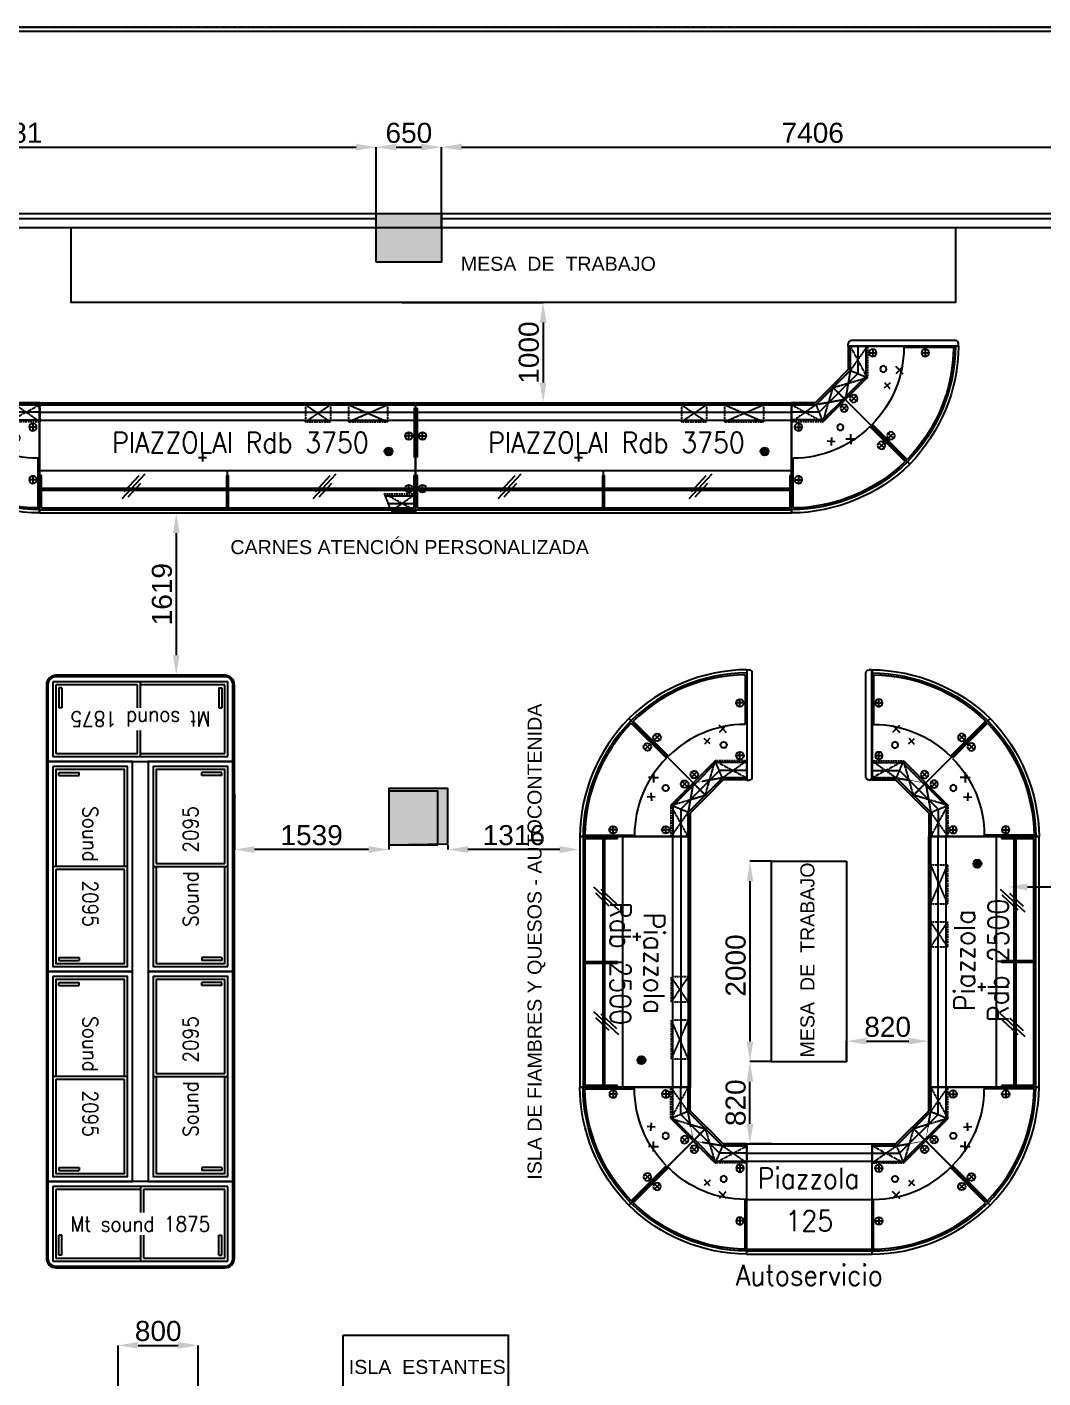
# Model space of a CAD drawing. Header units: millimetres. Extents: x -327709 to -233612, y 250954 to 312605.
# Drawn here: x -283381 to -273249, y 287356 to 300833 of the extents above; entities that cross this region are included whole.
import ezdxf
from ezdxf.enums import TextEntityAlignment as Align

# ---------------------------------------------------------------- set-up
doc = ezdxf.new("R2010")
doc.units = ezdxf.units.MM
doc.header["$PDMODE"] = 35
doc.linetypes.add('Dash Style-1', pattern=[4.724409, 1.889764, -2.834646])
doc.linetypes.add('TRATTEGGIATA2', pattern=[0.375, 0.25, -0.125])
for name, color, linetype in [('+D COTAS', 1, 'Continuous'), ('BANCHI', 3, 'Continuous'), ('COSTAN-EXH-Desagues', 1, 'Continuous'), ('DESAGUE AL PISO', 1, 'Continuous'), ('ENTRADA DE FRIO', 2, 'Continuous'), ('GOP', 5, 'Continuous'), ('PATAS', 6, 'Continuous'), ('QUADRO_ELETTRICO', 8, 'Continuous'), ('ROTULO', 7, 'Continuous'), ('SCARICHI', 3, 'Continuous'), ('TESTI20', 3, 'Continuous'), ('ZZBANCHI', 3, 'Continuous'), ('ZZCOSTAN-EXH-Desagues', 7, 'Continuous'), ('ZZGOP', 1, 'Continuous')]:
    doc.layers.add(name, color=color, linetype=linetype)
doc.layers.add('P4', color=7, linetype='Continuous', lineweight=18)
doc.layers.add('SUPERFICIES', color=7, linetype='Dash Style-1', lineweight=5)
doc.styles.add('1496091001.exhibidoras$0$Arial', font='arial.ttf')
doc.styles.add('costan', font='arial.ttf')
doc.styles.add('ROMANS20', font='romans.shx', dxfattribs={"width": 0.9, "height": 2})
doc.dimstyles.new('COSTAN-DESAGUES', dxfattribs={"dimtxt": 200, "dimasz": 200, "dimexe": 0, "dimexo": 0, "dimgap": 40, "dimtad": 1, "dimdec": 0, "dimzin": 0, "dimdsep": 46, "dimtxsty": 'costan', "dimcen": 0, "dimclrd": 1, "dimclre": 1, "dimclrt": 1, "dimadec": 0, "dimazin": 0, "dimtfac": 1, "dimtdec": 0, "dimtofl": 0, "dimtmove": 0, "dimatfit": 3, "dimfxl": 1, "dimtolj": 1, "dimtzin": 0, "dimarcsym": 0})

# ---------------------------------------------------------------- blocks, each defined once
blk = doc.blocks.new('*D492')
at = {"layer": 'Defpoints', "color": 0, "linetype": 'Continuous', "transparency": 16777216}
for p in [(-271842, 299634), (-279248, 298832), (-271842, 298832)]:
    blk.add_point(p, dxfattribs=at)
at = {"layer": 'ROTULO', "color": 1, "linetype": 'Continuous', "lineweight": -2, "transparency": 16777216}
for p, q in [((-279248, 298832), (-279248, 299634)), ((-279048, 299634), (-272042, 299634)), ((-271842, 298832), (-271842, 299634))]:
    blk.add_line(p, q, dxfattribs=at)
at = {"layer": 'ROTULO', "color": 1, "linetype": 'Continuous', "transparency": 16777216}
for points in [[(-279048, 299668), (-279048, 299601), (-279248, 299634)], [(-272042, 299668), (-272042, 299601), (-271842, 299634)]]:
    blk.add_solid(points, dxfattribs=at)
at = {"layer": 'ROTULO', "color": 1, "linetype": 'Continuous', "transparency": 16777216, "insert": (-275545, 299776), "char_height": 200, "attachment_point": 5, "style": 'costan'}
blk.add_mtext('\\A1;7406', dxfattribs=at)
blk = doc.blocks.new('*D493')
at = {"layer": 'Defpoints', "color": 0, "linetype": 'Continuous', "transparency": 16777216}
for p in [(-279899, 299634), (-287180, 298972), (-279899, 298972)]:
    blk.add_point(p, dxfattribs=at)
at = {"layer": 'ROTULO', "color": 1, "linetype": 'Continuous', "lineweight": -2, "transparency": 16777216}
for p, q in [((-287180, 298972), (-287180, 299634)), ((-286980, 299634), (-280099, 299634)), ((-279899, 298972), (-279899, 299634))]:
    blk.add_line(p, q, dxfattribs=at)
at = {"layer": 'ROTULO', "color": 1, "linetype": 'Continuous', "transparency": 16777216}
for points in [[(-286980, 299668), (-286980, 299601), (-287180, 299634)], [(-280099, 299668), (-280099, 299601), (-279899, 299634)]]:
    blk.add_solid(points, dxfattribs=at)
at = {"layer": 'ROTULO', "color": 1, "linetype": 'Continuous', "transparency": 16777216, "insert": (-283539, 299776), "char_height": 200, "attachment_point": 5, "style": 'costan'}
blk.add_mtext('\\A1;7281', dxfattribs=at)
blk = doc.blocks.new('*D494')
at = {"layer": 'Defpoints', "color": 0, "linetype": 'Continuous', "transparency": 16777216}
for p in [(-279248, 299634), (-279899, 298972), (-279248, 298972)]:
    blk.add_point(p, dxfattribs=at)
at = {"layer": 'ROTULO', "color": 1, "linetype": 'Continuous', "lineweight": -2, "transparency": 16777216}
for p, q in [((-279899, 298972), (-279899, 299634)), ((-279699, 299634), (-279448, 299634)), ((-279248, 298972), (-279248, 299634))]:
    blk.add_line(p, q, dxfattribs=at)
at = {"layer": 'ROTULO', "color": 1, "linetype": 'Continuous', "transparency": 16777216}
for points in [[(-279699, 299668), (-279699, 299601), (-279899, 299634)], [(-279448, 299668), (-279448, 299601), (-279248, 299634)]]:
    blk.add_solid(points, dxfattribs=at)
at = {"layer": 'ROTULO', "color": 1, "linetype": 'Continuous', "transparency": 16777216, "insert": (-279573, 299776), "char_height": 200, "attachment_point": 5, "style": 'costan'}
blk.add_mtext('\\A1;650', dxfattribs=at)
blk = doc.blocks.new('PIAZZOLA_RCB_MAA45')
for p, q in [((29, -343), (89, -396)), ((32, -399), (85, -339))]:
    blk.add_line(p, q)
at = {"layer": 'BANCHI', "color": 3}
for p, q in [((-102, 19), (64, 185)), ((-93, -1), (78, 171)), ((-336, 19), (-102, 19)), ((-63, -75), (130, 118)), ((-32, -155), (186, 63)), ((-336, -1), (-93, -1)), ((-336, -75), (-63, -75)), ((-336, -155), (-32, -155))]:
    blk.add_line(p, q, dxfattribs=at)
at = {"layer": 'BANCHI'}
for p, q in [((796, -568), (445, -218)), ((-321, -1031), (-321, -535))]:
    blk.add_line(p, q, dxfattribs=at)
for centre, radius, start, end in [((-322, 552), 1087, 270.0986, 314.9014), ((-349, 616), 1665, 270.455, 314.545), ((-343, 602), 1633, 270.7852, 314.2148)]:
    blk.add_arc(centre, radius, start, end, dxfattribs=at)
at = {"layer": 'GOP'}
for p, q in [((64, 185), (842, -593)), ((-336, -1081), (-336, 19))]:
    blk.add_line(p, q, dxfattribs=at)
blk.add_arc((-354, 628), 1709, 270.6063, 314.3937, dxfattribs=at)
at = {"layer": 'QUADRO_ELETTRICO', "linetype": 'TRATTEGGIATA2'}
for p, q in [((78, 171), (-93, -1)), ((78, 171), (-21, -171)), ((199, 49), (78, 171)), ((-93, -1), (199, 49)), ((-21, -171), (199, 49)), ((-336, -1), (-336, -171)), ((-93, -1), (-336, -1)), ((-21, -171), (-336, -1)), ((-336, -171), (-93, -1)), ((-93, -1), (-21, -171)), ((-336, -171), (-21, -171))]:
    blk.add_line(p, q, dxfattribs=at)
at = {"layer": 'SCARICHI'}
for p, q in [((-131, -526), (-60, -455)), ((-96, -491), (-131, -455)), ((-131, -526), (-96, -491)), ((-96, -491), (-60, -526))]:
    blk.add_line(p, q, dxfattribs=at)
blk = doc.blocks.new('MAA45RCB')
at = {"layer": 'ENTRADA DE FRIO'}
for p, q in [((796, -568), (445, -218)), ((-321, -1031), (-321, -535))]:
    blk.add_line(p, q, dxfattribs=at)
blk.add_circle((-106, -331), 31, dxfattribs=at)
at = {"layer": 'PATAS'}
for p, q in [((214, -9), (161, -62)), ((161, -9), (214, -62)), ((-305, -224), (-230, -224)), ((-268, -186), (-268, -261)), ((585, -380), (532, -433)), ((532, -380), (585, -433)), ((-305, -749), (-230, -749)), ((-268, -711), (-268, -786))]:
    blk.add_line(p, q, dxfattribs=at)
for centre in [(188, -35), (-268, -224), (559, -406), (-268, -749)]:
    blk.add_circle(centre, 37.6, dxfattribs=at)
blk.add_blockref('PIAZZOLA_RCB_MAA45', (0, 0))
blk = doc.blocks.new('TL2_LS_SX')
at = {"layer": 'ZZBANCHI'}
for p, q in [((-511, 692), (-536, 692)), ((-511, 692), (-511, 672)), ((-566, 662), (-566, -378)), ((-566, 662), (-566, 662)), ((-566, -378), (-566, -378)), ((-511, -408), (-536, -408))]:
    blk.add_line(p, q, dxfattribs=at)
for centre, start, end in [((-535, 660), 93.1658, 176.8342), ((-535, -376), 183.1658, 266.8342)]:
    blk.add_arc(centre, 31.8, start, end, dxfattribs=at)
at = {"layer": 'ZZGOP'}
blk.add_line((-511, -408), (-511, 672), dxfattribs=at)
blk = doc.blocks.new('piazzolla_SX')
at = {"layer": 'COSTAN-EXH-Desagues'}
blk.add_blockref('TL2_LS_SX', (0, 0), dxfattribs=at)
blk = doc.blocks.new('POSICION DE DESAGUE')
for p, q in [((-40, 0), (40, 0)), ((0, 40), (0, -40))]:
    blk.add_line(p, q)
blk = doc.blocks.new('ZZZZCOSTAN-REFERENCIA DE DESAGÜES')
at = {"layer": 'DESAGUE AL PISO'}
blk.add_hatch(color=256, dxfattribs=at).paths.add_polyline_path([(40, 0, 1), (-40, 0, 1)])
at = {"layer": 'COSTAN-EXH-Desagues'}
blk.add_circle((0, 0), 40, dxfattribs=at)
blk = doc.blocks.new('SOUND BT MT')
at = {"layer": 'BANCHI'}
for p, q in [((0, 0), (0, -765)), ((15, 0), (0, 0)), ((1875, 0), (1860, 0)), ((1875, -765), (1875, 0)), ((65, -50), (65, -795)), ((1810, -50), (65, -50)), ((95, -80), (95, -765)), ((937, -80), (95, -80)), ((937, -50), (937, -310)), ((967, -80), (967, -310)), ((1780, -80), (967, -80)), ((1780, -765), (1780, -80)), ((1810, -795), (1810, -50)), ((155, -535), (125, -535)), ((125, -735), (125, -535)), ((155, -735), (155, -535)), ((937, -535), (937, -795)), ((967, -535), (967, -765)), ((1720, -735), (1720, -535)), ((1720, -535), (1750, -535)), ((1750, -735), (1750, -535)), ((65, -795), (1810, -795)), ((95, -765), (937, -765)), ((155, -735), (125, -735)), ((967, -765), (1780, -765)), ((1720, -735), (1750, -735)), ((95, -860), (1780, -860))]:
    blk.add_line(p, q, dxfattribs=at)
for centre, start, end in [((95, -765), 180, 270), ((1780, -765), 270, 0)]:
    blk.add_arc(centre, 95, start, end, dxfattribs=at)
at = {"layer": 'GOP'}
for p, q in [((15, 0), (15, -765)), ((1860, 0), (15, 0)), ((1860, -765), (1860, 0)), ((95, -845), (1780, -845))]:
    blk.add_line(p, q, dxfattribs=at)
for centre, start, end in [((95, -765), 180, 270), ((1780, -765), 270, 0)]:
    blk.add_arc(centre, 80, start, end, dxfattribs=at)
at = {"layer": 'TESTI20', "style": 'ROMANS20', "width": 0.9}
blk.add_text('Mt sound 1875', height=150, dxfattribs=at).set_placement((937, -423), align=Align.MIDDLE)
blk = doc.blocks.new('SOUND BT 2100')
at = {"layer": 'BANCHI'}
for p, q in [((1047.5, -50), (1047.5, -795)), ((1077.5, -80), (1077.5, -765)), ((110, -735), (110, -535)), ((140, -535), (110, -535)), ((140, -735), (140, -535)), ((1955, -535), (1985, -535)), ((1955, -735), (1955, -535)), ((1985, -735), (1985, -535)), ((140, -735), (110, -735)), ((1955, -735), (1985, -735)), ((0, -845), (0, -860)), ((0, -860), (2095, -860)), ((2095, -845), (2095, -860))]:
    blk.add_line(p, q, dxfattribs=at)
blk.add_lwpolyline([(50, -795), (2045, -795), (2045, -50), (50, -50)], close=True, dxfattribs=at)
for points in [[(1047.5, -80), (80, -80), (80, -765), (1047.5, -765)], [(1077.5, -765), (2015, -765), (2015, -80), (1077.5, -80)]]:
    blk.add_lwpolyline(points, dxfattribs=at)
at = {"layer": 'GOP'}
blk.add_lwpolyline([(0, -845), (2095, -845), (2095, 0), (0, 0)], close=True, dxfattribs=at)
at = {"layer": 'TESTI20', "style": 'ROMANS20', "width": 0.9}
blk.add_text('Sound  2095', height=150, dxfattribs=at).set_placement((1047.5, -422.5), align=Align.MIDDLE)
blk = doc.blocks.new('*D501')
at = {"layer": 'Defpoints', "color": 0, "linetype": 'Continuous', "transparency": 16777216}
for p in [(-279639, 298085), (-279655, 297085), (-278234, 297085)]:
    blk.add_point(p, dxfattribs=at)
at = {"layer": 'ROTULO', "color": 1, "linetype": 'Continuous', "lineweight": -2, "transparency": 16777216}
for p, q in [((-279639, 298085), (-278234, 298085)), ((-278234, 297885), (-278234, 297285)), ((-279655, 297085), (-278234, 297085))]:
    blk.add_line(p, q, dxfattribs=at)
at = {"layer": 'ROTULO', "color": 1, "linetype": 'Continuous', "transparency": 16777216}
for points in [[(-278268, 297885), (-278201, 297885), (-278234, 298085)], [(-278268, 297285), (-278201, 297285), (-278234, 297085)]]:
    blk.add_solid(points, dxfattribs=at)
at = {"layer": 'ROTULO', "color": 1, "linetype": 'Continuous', "transparency": 16777216, "insert": (-278376, 297585), "char_height": 200, "attachment_point": 5, "rotation": 90, "style": 'costan'}
blk.add_mtext('\\A1;1000', dxfattribs=at)
blk = doc.blocks.new('*D502')
at = {"layer": 'Defpoints', "color": 0, "linetype": 'Continuous', "transparency": 16777216}
for p in [(-281673, 287682), (-282473, 286889), (-281673, 286889)]:
    blk.add_point(p, dxfattribs=at)
at = {"layer": 'ROTULO', "color": 1, "linetype": 'Continuous', "lineweight": -2, "transparency": 16777216}
for p, q in [((-282473, 286889), (-282473, 287682)), ((-282273, 287682), (-281873, 287682)), ((-281673, 286889), (-281673, 287682))]:
    blk.add_line(p, q, dxfattribs=at)
at = {"layer": 'ROTULO', "color": 1, "linetype": 'Continuous', "transparency": 16777216}
for points in [[(-282273, 287715), (-282273, 287649), (-282473, 287682)], [(-281873, 287715), (-281873, 287649), (-281673, 287682)]]:
    blk.add_solid(points, dxfattribs=at)
at = {"layer": 'ROTULO', "color": 1, "linetype": 'Continuous', "transparency": 16777216, "insert": (-282073, 287824), "char_height": 200, "attachment_point": 5, "style": 'costan'}
blk.add_mtext('\\A1;800', dxfattribs=at)
blk = doc.blocks.new('*D509')
at = {"layer": 'Defpoints', "color": 0, "linetype": 'Continuous', "transparency": 16777216}
for p in [(-281901, 295985), (-281893, 294366), (-281408, 294366)]:
    blk.add_point(p, dxfattribs=at)
at = {"layer": 'ROTULO', "color": 1, "linetype": 'Continuous', "lineweight": -2, "transparency": 16777216}
for p, q in [((-281901, 295985), (-281893, 295985)), ((-281893, 295785), (-281893, 294566)), ((-281408, 294366), (-281893, 294366))]:
    blk.add_line(p, q, dxfattribs=at)
at = {"layer": 'ROTULO', "color": 1, "linetype": 'Continuous', "transparency": 16777216}
for points in [[(-281926, 295785), (-281860, 295785), (-281893, 295985)], [(-281926, 294566), (-281860, 294566), (-281893, 294366)]]:
    blk.add_solid(points, dxfattribs=at)
at = {"layer": 'ROTULO', "color": 1, "linetype": 'Continuous', "transparency": 16777216, "insert": (-282035, 295175), "char_height": 200, "attachment_point": 5, "rotation": 90, "style": 'costan'}
blk.add_mtext('\\A1;1619', dxfattribs=at)
blk = doc.blocks.new('*D510')
at = {"layer": 'Defpoints', "color": 0, "linetype": 'Continuous', "transparency": 16777216}
for p in [(-281313, 293183), (-281313, 292628), (-279774, 292676)]:
    blk.add_point(p, dxfattribs=at)
at = {"layer": 'ROTULO', "color": 1, "linetype": 'Continuous', "lineweight": -2, "transparency": 16777216}
for p, q in [((-281313, 293183), (-281313, 292628)), ((-279974, 292628), (-281113, 292628)), ((-279774, 292676), (-279774, 292628))]:
    blk.add_line(p, q, dxfattribs=at)
at = {"layer": 'ROTULO', "color": 1, "linetype": 'Continuous', "transparency": 16777216}
for points in [[(-281113, 292661), (-281113, 292594), (-281313, 292628)], [(-279974, 292661), (-279974, 292594), (-279774, 292628)]]:
    blk.add_solid(points, dxfattribs=at)
at = {"layer": 'ROTULO', "color": 1, "linetype": 'Continuous', "transparency": 16777216, "insert": (-280543, 292770), "char_height": 200, "attachment_point": 5, "style": 'costan'}
blk.add_mtext('\\A1;1539', dxfattribs=at)
blk = doc.blocks.new('*D511')
at = {"layer": 'Defpoints', "color": 0, "linetype": 'Continuous', "transparency": 16777216}
for p in [(-279184, 292676), (-279184, 292628), (-277868, 292676)]:
    blk.add_point(p, dxfattribs=at)
at = {"layer": 'ROTULO', "color": 1, "linetype": 'Continuous', "lineweight": -2, "transparency": 16777216}
for p, q in [((-279184, 292676), (-279184, 292628)), ((-278068, 292628), (-278984, 292628)), ((-277868, 292676), (-277868, 292628))]:
    blk.add_line(p, q, dxfattribs=at)
at = {"layer": 'ROTULO', "color": 1, "linetype": 'Continuous', "transparency": 16777216}
for points in [[(-278984, 292661), (-278984, 292594), (-279184, 292628)], [(-278068, 292661), (-278068, 292594), (-277868, 292628)]]:
    blk.add_solid(points, dxfattribs=at)
at = {"layer": 'ROTULO', "color": 1, "linetype": 'Continuous', "transparency": 16777216, "insert": (-278526, 292770), "char_height": 200, "attachment_point": 5, "style": 'costan'}
blk.add_mtext('\\A1;1316', dxfattribs=at)
blk = doc.blocks.new('*D513')
at = {"layer": 'Defpoints', "color": 0, "linetype": 'Continuous', "transparency": 16777216}
for p in [(-275956, 292512), (-276171, 290512), (-275956, 290512)]:
    blk.add_point(p, dxfattribs=at)
at = {"layer": 'ROTULO', "color": 1, "linetype": 'Continuous', "lineweight": -2, "transparency": 16777216}
for p, q in [((-275956, 292512), (-276171, 292512)), ((-276171, 292312), (-276171, 290712)), ((-275956, 290512), (-276171, 290512))]:
    blk.add_line(p, q, dxfattribs=at)
at = {"layer": 'ROTULO', "color": 1, "linetype": 'Continuous', "transparency": 16777216}
for points in [[(-276204, 292312), (-276138, 292312), (-276171, 292512)], [(-276204, 290712), (-276138, 290712), (-276171, 290512)]]:
    blk.add_solid(points, dxfattribs=at)
at = {"layer": 'ROTULO', "color": 1, "linetype": 'Continuous', "transparency": 16777216, "insert": (-276313, 291471), "char_height": 200, "attachment_point": 5, "rotation": 90, "style": 'costan'}
blk.add_mtext('\\A1;2000', dxfattribs=at)
blk = doc.blocks.new('*D514')
at = {"layer": 'Defpoints', "color": 0, "linetype": 'Continuous', "transparency": 16777216}
for p in [(-276171, 290512), (-275956, 290512), (-275956, 289692)]:
    blk.add_point(p, dxfattribs=at)
at = {"layer": 'ROTULO', "color": 1, "linetype": 'Continuous', "lineweight": -2, "transparency": 16777216}
for p, q in [((-275956, 290512), (-276171, 290512)), ((-276171, 289892), (-276171, 290312)), ((-275956, 289692), (-276171, 289692))]:
    blk.add_line(p, q, dxfattribs=at)
at = {"layer": 'ROTULO', "color": 1, "linetype": 'Continuous', "transparency": 16777216}
for points in [[(-276204, 290312), (-276138, 290312), (-276171, 290512)], [(-276204, 289892), (-276138, 289892), (-276171, 289692)]]:
    blk.add_solid(points, dxfattribs=at)
at = {"layer": 'ROTULO', "color": 1, "linetype": 'Continuous', "transparency": 16777216, "insert": (-276313, 290102), "char_height": 200, "attachment_point": 5, "rotation": 90, "style": 'costan'}
blk.add_mtext('\\A1;820', dxfattribs=at)
blk = doc.blocks.new('*D515')
at = {"layer": 'Defpoints', "color": 0, "linetype": 'Continuous', "transparency": 16777216}
for p in [(-274388, 290716), (-275208, 290512), (-274388, 290512)]:
    blk.add_point(p, dxfattribs=at)
at = {"layer": 'ROTULO', "color": 1, "linetype": 'Continuous', "lineweight": -2, "transparency": 16777216}
for p, q in [((-275208, 290512), (-275208, 290716)), ((-275008, 290716), (-274588, 290716)), ((-274388, 290512), (-274388, 290716))]:
    blk.add_line(p, q, dxfattribs=at)
at = {"layer": 'ROTULO', "color": 1, "linetype": 'Continuous', "transparency": 16777216}
for points in [[(-275008, 290750), (-275008, 290683), (-275208, 290716)], [(-274588, 290750), (-274588, 290683), (-274388, 290716)]]:
    blk.add_solid(points, dxfattribs=at)
at = {"layer": 'ROTULO', "color": 1, "linetype": 'Continuous', "transparency": 16777216, "insert": (-274798, 290858), "char_height": 200, "attachment_point": 5, "style": 'costan'}
blk.add_mtext('\\A1;820', dxfattribs=at)
blk = doc.blocks.new('*D516')
at = {"layer": 'Defpoints', "color": 0, "linetype": 'Continuous', "transparency": 16777216}
for p in [(-273604, 292255), (-271971, 292255), (-271971, 292255)]:
    blk.add_point(p, dxfattribs=at)
at = {"layer": 'ROTULO', "color": 1, "linetype": 'Continuous', "lineweight": -2, "transparency": 16777216}
blk.add_line((-273404, 292255), (-272171, 292255), dxfattribs=at)
at = {"layer": 'ROTULO', "color": 1, "linetype": 'Continuous', "transparency": 16777216}
for points in [[(-273404, 292288), (-273404, 292221), (-273604, 292255)], [(-272171, 292288), (-272171, 292221), (-271971, 292255)]]:
    blk.add_solid(points, dxfattribs=at)
at = {"layer": 'ROTULO', "color": 1, "linetype": 'Continuous', "transparency": 16777216, "insert": (-272788, 292397), "char_height": 200, "attachment_point": 5, "style": 'costan'}
blk.add_mtext('\\A1;1633', dxfattribs=at)

msp = doc.modelspace()

# ---------------------------------------------------------------- hatches: boundary and pattern name
at = {"layer": 'P4', "linetype": 'Continuous', "lineweight": -2}
for points in [[(-279898.52278, 298487.18954), (-279898.52278, 298972.27224), (-279248.31427, 298972.27224), (-279248.31427, 298487.18954)], [(-279183.78841, 292684.58685), (-279183.78841, 293235.42949), (-279773.88902, 293235.42949), (-279773.88902, 292676.19875)], [(-279283.80546, 292676.19875), (-279283.80546, 293209.28964), (-279773.88902, 293209.28964), (-279773.88902, 292881.2337), (-279773.88902, 292676.19875)]]:
    msp.add_hatch(color=1, dxfattribs=at).paths.add_polyline_path(points)

# ---------------------------------------------------------------- linework, layer by layer
at = {"layer": 'BANCHI'}
for p, q in [((-283255.31997, 297084.94599), (-279505.31997, 297084.94599)), ((-283255.31997, 297064.94599), (-283255.31997, 297084.94599)), ((-279520.31998, 297034.9702), (-279520.31998, 296538.9702)), ((-279505.31997, 297064.94599), (-279505.31997, 297084.94599)), ((-279505.31997, 297084.94599), (-275755.31997, 297084.94599)), ((-279505.31997, 297064.94599), (-279505.31997, 297084.94599)), ((-279490.31997, 297034.9702), (-279490.31997, 296538.9702)), ((-275755.31997, 297064.94599), (-275755.31997, 297084.94599)), ((-283255.31997, 296990.94599), (-279505.31997, 296990.94599)), ((-283255.31997, 296910.94599), (-279505.31997, 296910.94599)), ((-279505.31997, 296990.94599), (-275755.31997, 296990.94599)), ((-279505.31997, 296910.94599), (-275755.31997, 296910.94599)), ((-283255.32033, 296409.94594, 7688.60325), (-279505.31997, 296409.94594, 7688.60325)), ((-283237.32033, 296359.94594, 7688.60325), (-283255.32033, 296359.94594, 7688.60325)), ((-283237.32033, 296359.94594, 7688.60325), (-283255.32033, 296359.94594, 7688.60325)), ((-283237.32033, 296034.94594, 7688.60325), (-283237.32033, 296359.94594, 7688.60325)), ((-281389.32033, 296034.94594, 7688.60325), (-281389.32033, 296359.94594, 7688.60325)), ((-281389.32033, 296359.94594, 7688.60325), (-281371.32033, 296359.94594, 7688.60325)), ((-281380.32033, 296034.94594, 7688.60325), (-281380.32033, 296409.94594, 7688.60325)), ((-281371.32033, 296034.94594, 7688.60325), (-281371.32033, 296359.94594, 7688.60325)), ((-279505.31997, 296359.94594, 7688.60325), (-279523.31997, 296359.94594, 7688.60325)), ((-279523.31997, 296359.94594, 7688.60325), (-279523.31997, 296034.94594, 7688.60325)), ((-279505.32033, 296409.94594, 7688.60325), (-275755.31997, 296409.94594, 7688.60325)), ((-279487.32033, 296359.94594, 7688.60325), (-279505.32033, 296359.94594, 7688.60325)), ((-279487.32033, 296359.94594, 7688.60325), (-279505.32033, 296359.94594, 7688.60325)), ((-279487.32033, 296034.94594, 7688.60325), (-279487.32033, 296359.94594, 7688.60325)), ((-277639.32033, 296034.94594, 7688.60325), (-277639.32033, 296359.94594, 7688.60325)), ((-277639.32033, 296359.94594, 7688.60325), (-277621.32033, 296359.94594, 7688.60325)), ((-277630.32033, 296034.94594, 7688.60325), (-277630.32033, 296409.94594, 7688.60325)), ((-277621.32033, 296034.94594, 7688.60325), (-277621.32033, 296359.94594, 7688.60325)), ((-275755.31997, 296359.94594, 7688.60325), (-275773.31997, 296359.94594, 7688.60325)), ((-275773.31997, 296359.94594, 7688.60325), (-275773.31997, 296034.94594, 7688.60325)), ((-283237.32033, 296231.44594, 7688.60325), (-281389.32033, 296231.44594, 7688.60325)), ((-283237.32033, 296213.44594, 7688.60325), (-281389.32033, 296213.44594, 7688.60325)), ((-281371.32033, 296231.44594, 7688.60325), (-279523.31997, 296231.44594, 7688.60325)), ((-281371.32033, 296213.44594, 7688.60325), (-279523.31997, 296213.44594, 7688.60325)), ((-279487.32033, 296231.44594, 7688.60325), (-277639.32033, 296231.44594, 7688.60325)), ((-279487.32033, 296213.44594, 7688.60325), (-277639.32033, 296213.44594, 7688.60325)), ((-277621.32033, 296231.44594, 7688.60325), (-275773.31997, 296231.44594, 7688.60325)), ((-277621.32033, 296213.44594, 7688.60325), (-275773.31997, 296213.44594, 7688.60325)), ((-283255.31997, 296016.94599), (-279505.31997, 296016.94599)), ((-283237.32033, 296034.94594, 7688.60325), (-279523.31997, 296034.94594, 7688.60325)), ((-279505.31997, 296016.94599), (-275755.31997, 296016.94599)), ((-279487.32033, 296034.94594, 7688.60325), (-275773.31997, 296034.94594, 7688.60325)), ((-277836.19059, 292756.5555), (-277836.19059, 290256.5555)), ((-277818.19059, 292738.5555), (-277818.19059, 291510.5555)), ((-277818.19059, 292738.5555), (-277493.19059, 292738.5555)), ((-277639.69059, 292738.5555), (-277639.69059, 291512.0555)), ((-277621.69059, 292738.5555), (-277621.69059, 291512.0555)), ((-277493.19059, 292738.5555), (-277493.19059, 292756.5555)), ((-277493.19059, 292738.5555), (-277493.19059, 292756.5555)), ((-277443.19059, 292756.5555), (-277443.19059, 291510.5555)), ((-276942.19059, 292756.5555), (-276942.19059, 290256.5555)), ((-276862.19059, 292756.5555), (-276862.19059, 290256.5555)), ((-276788.19059, 292756.5555), (-276768.19059, 292756.5555)), ((-276768.19059, 292756.5555), (-276768.19059, 290256.5318)), ((-274388.33864, 290256.5555), (-274388.33864, 292756.57919)), ((-274294.33864, 290256.5555), (-274294.33864, 292756.5555)), ((-274214.33864, 290256.5555), (-274214.33864, 292756.5555)), ((-273713.33864, 291502.5555), (-273713.33864, 292756.5555)), ((-273663.33864, 292756.5555), (-273663.33864, 292738.5555)), ((-273663.33864, 292738.5555), (-273338.33864, 292738.5555)), ((-273534.83864, 291519.0555), (-273534.83864, 292738.5555)), ((-273516.83864, 291519.0555), (-273516.83864, 292738.5555)), ((-273338.33864, 291502.5555), (-273338.33864, 292738.5555)), ((-273320.33864, 290256.5555), (-273320.33864, 292756.5555)), ((-277818.19059, 291512.0555), (-277493.19059, 291512.0555)), ((-277818.19059, 291510.5555), (-277818.19059, 290274.5555)), ((-277818.19059, 291503.0555), (-277443.19059, 291503.0555)), ((-277818.19059, 291494.0555), (-277493.19059, 291494.0555)), ((-277639.69059, 291494.0555), (-277639.69059, 290274.5555)), ((-277621.69059, 291494.0555), (-277621.69059, 290274.5555)), ((-277493.19059, 291512.0555), (-277493.19059, 291494.0555)), ((-277443.19059, 291510.5555), (-277443.19059, 290256.5555)), ((-273338.33864, 291510.0555), (-273713.33864, 291510.0555)), ((-273713.33864, 290256.5555), (-273713.33864, 291502.5555)), ((-273338.33864, 291519.0555), (-273663.33864, 291519.0555)), ((-273663.33864, 291501.0555), (-273663.33864, 291519.0555)), ((-273338.33864, 291501.0555), (-273663.33864, 291501.0555)), ((-273534.83864, 290274.5555), (-273534.83864, 291501.0555)), ((-273516.83864, 290274.5555), (-273516.83864, 291501.0555)), ((-273338.33864, 290274.5555), (-273338.33864, 291502.5555)), ((-277493.19059, 290274.5555), (-277818.19059, 290274.5555)), ((-277493.19059, 290256.5555), (-277493.19059, 290274.5555)), ((-274368.33864, 290256.5555), (-274388.33864, 290256.5555)), ((-273338.33864, 290274.5555), (-273663.33864, 290274.5555)), ((-273663.33864, 290274.5555), (-273663.33864, 290256.5555)), ((-273663.33864, 290274.5555), (-273663.33864, 290256.5555))]:
    msp.add_line(p, q, dxfattribs=at)
at = {"layer": 'BANCHI', "linetype": 'Continuous'}
for p, q in [((-282207.84968, 296372.5914, 7688.60325), (-282436.75661, 296125.87785, 7688.60325)), ((-282266.90653, 296355.5863, 7688.60325), (-282415.51939, 296197.21347, 7688.60325)), ((-280301.26072, 296372.5914, 7688.60325), (-280530.16764, 296125.87785, 7688.60325)), ((-280360.31757, 296355.5863, 7688.60325), (-280508.93043, 296197.21347, 7688.60325)), ((-278457.84968, 296372.5914, 7688.60325), (-278686.75661, 296125.87785, 7688.60325)), ((-278516.90653, 296355.5863, 7688.60325), (-278665.51939, 296197.21347, 7688.60325)), ((-276551.26072, 296372.5914, 7688.60325), (-276780.16764, 296125.87785, 7688.60325)), ((-276610.31757, 296355.5863, 7688.60325), (-276758.93043, 296197.21347, 7688.60325)), ((-282249.62834, 296278.65578, 7688.60325), (-282377.30975, 296143.31204, 7688.60325)), ((-280343.03938, 296278.65578, 7688.60325), (-280470.72078, 296143.31204, 7688.60325)), ((-278499.62834, 296278.65578, 7688.60325), (-278627.30975, 296143.31204, 7688.60325)), ((-276593.03938, 296278.65578, 7688.60325), (-276720.72078, 296143.31204, 7688.60325)), ((-277480.54513, 292022.50999), (-277727.25868, 292251.41691)), ((-277574.48075, 292064.28865), (-277709.82449, 292191.97006)), ((-277497.55022, 292081.56684), (-277655.92306, 292230.1797)), ((-273675.98409, 292233.601), (-273429.27055, 292004.69408)), ((-273658.979, 292174.54416), (-273500.60616, 292025.9313)), ((-273582.04848, 292191.82234), (-273446.70473, 292064.14094)), ((-277480.54513, 290779.50999), (-277727.25868, 291008.41691)), ((-277497.55022, 290838.56684), (-277655.92306, 290987.1797)), ((-273675.98409, 290990.601), (-273429.27055, 290761.69408)), ((-277574.48075, 290821.28865), (-277709.82449, 290948.97006)), ((-273658.979, 290931.54416), (-273500.60616, 290782.9313)), ((-273582.04848, 290948.82234), (-273446.70473, 290821.14094))]:
    msp.add_line(p, q, dxfattribs=at)
at = {"layer": 'BANCHI', "color": 3}
for p, q in [((-279813.15045, 296157.1887), (-279505.31993, 296157.18863)), ((-279778.25603, 296078.94605), (-279505.31995, 296078.94599)), ((-279747.60424, 296004.94605), (-279505.31997, 296004.94599))]:
    msp.add_line(p, q, dxfattribs=at)
at = {"layer": 'BANCHI', "color": 5}
for p, q in [((-283255.31997, 295984.94599), (-279505.31997, 295984.94599)), ((-279739.31997, 295984.94604), (-279505.31997, 295984.94599)), ((-279505.31997, 295984.94599), (-275755.31997, 295984.94599)), ((-277868.19059, 292756.5555), (-277868.19059, 290256.5555)), ((-273288.33864, 290256.5555), (-273288.33864, 292756.5555))]:
    msp.add_line(p, q, dxfattribs=at)
at = {"layer": 'COSTAN-EXH-Desagues'}
for p, q in [((-283255.31997, 296990.94599), (-283255.31997, 296916.94599)), ((-279505.31997, 296990.94599), (-279505.31997, 296916.94599)), ((-276862.19059, 292756.5555), (-276936.19059, 292756.5555)), ((-276788.19059, 292756.5555), (-276862.19059, 292756.5555)), ((-274368.33864, 290256.5555), (-274294.33864, 290256.5555)), ((-274294.33864, 290256.5555), (-274220.33864, 290256.5555))]:
    msp.add_line(p, q, dxfattribs=at)
at = {"layer": 'ENTRADA DE FRIO'}
for p, q in [((-279520.31998, 297034.9702), (-279520.31998, 296538.9702)), ((-279490.31997, 297034.9702), (-279490.31997, 296538.9702))]:
    msp.add_line(p, q, dxfattribs=at)
at = {"layer": 'GOP'}
for p, q in [((-279505.31997, 297084.94599), (-279505.31997, 295984.94599)), ((-279505.31997, 295984.94599), (-279505.31973, 297084.94599))]:
    msp.add_line(p, q, dxfattribs=at)
at = {"layer": 'P4', "color": 0, "linetype": 'Continuous', "lineweight": -2}
for p, q in [((-286449.54211, 300792.58261), (-239721.63239, 300792.58261)), ((-286409.53528, 300832.58943), (-239721.63239, 300832.58943))]:
    msp.add_line(p, q, dxfattribs=at)
at = {"layer": 'P4', "color": 4, "linetype": 'Continuous', "lineweight": -2}
for p, q in [((-287189.76596, 298972.27224), (-279898.52278, 298972.27224)), ((-287189.76596, 298922.26372), (-279898.52278, 298922.26372)), ((-279248.31427, 298972.27224), (-271817.04722, 298972.27224)), ((-279248.31427, 298922.26372), (-271817.04722, 298922.26372)), ((-287189.76596, 298832.24837), (-279898.52278, 298832.24837)), ((-279249.02574, 298832.24837), (-271817.04722, 298832.24837))]:
    msp.add_line(p, q, dxfattribs=at)
at = {"layer": 'P4', "color": 1, "linetype": 'Continuous', "lineweight": -2}
for points in [[(-279898.52278, 298487.18954), (-279898.52278, 298972.27224), (-279248.31427, 298972.27224), (-279248.31427, 298487.18954)], [(-279183.78841, 292684.58685), (-279183.78841, 293235.42949), (-279773.88902, 293235.42949), (-279773.88902, 292676.19875)], [(-279283.80546, 292676.19875), (-279283.80546, 293209.28964), (-279773.88902, 293209.28964), (-279773.88902, 292881.2337), (-279773.88902, 292676.19875)]]:
    msp.add_lwpolyline(points, close=True, dxfattribs=at)
at = {"layer": 'PATAS'}
for p, q in [((-279535.67425, 296752.92179), (-279610.96484, 296752.92181)), ((-279573.31955, 296715.27651), (-279573.31954, 296790.5671)), ((-279474.9822, 296752.92869), (-279399.69161, 296752.92869)), ((-279437.33691, 296715.2834), (-279437.33691, 296790.57399)), ((-279535.67437, 296227.92179), (-279610.96496, 296227.92181)), ((-279573.31967, 296190.27651), (-279573.31965, 296265.5671)), ((-279474.9822, 296227.92869), (-279399.69161, 296227.92869)), ((-279437.33691, 296190.2834), (-279437.33691, 296265.57399))]:
    msp.add_line(p, q, dxfattribs=at)
for centre in [(-279573.31955, 296752.9218), (-279437.33691, 296752.92869), (-279573.31966, 296227.9218), (-279437.33691, 296227.92869)]:
    msp.add_circle(centre, 37.6453, dxfattribs=at)
at = {"layer": 'QUADRO_ELETTRICO', "linetype": 'TRATTEGGIATA2'}
for p, q in [((-280605.31997, 297064.94599), (-280355.31997, 297064.94599)), ((-280605.31997, 297064.94599), (-280605.31997, 296894.94599)), ((-280605.31997, 296894.94599), (-280355.31997, 297064.94599)), ((-280605.31997, 297064.94599), (-280355.31997, 296894.94599)), ((-280355.31997, 297064.94599), (-280355.31997, 296894.94599)), ((-280175.31997, 297064.94599), (-279785.31997, 297064.94599)), ((-280175.31997, 297064.94599), (-280175.31997, 296894.94599)), ((-280175.31997, 296894.94599), (-279785.31997, 297064.94599)), ((-280175.31997, 297064.94599), (-279785.31997, 296894.94599)), ((-279785.31997, 297064.94599), (-279785.31997, 296894.94599)), ((-276855.31997, 297064.94599), (-276605.31997, 297064.94599)), ((-276855.31997, 297064.94599), (-276855.31997, 296894.94599)), ((-276855.31997, 296894.94599), (-276605.31997, 297064.94599)), ((-276855.31997, 297064.94599), (-276605.31997, 296894.94599)), ((-276605.31997, 297064.94599), (-276605.31997, 296894.94599)), ((-276425.31997, 297064.94599), (-276035.31997, 297064.94599)), ((-276425.31997, 297064.94599), (-276425.31997, 296894.94599)), ((-276425.31997, 296894.94599), (-276035.31997, 297064.94599)), ((-276425.31997, 297064.94599), (-276035.31997, 296894.94599)), ((-276035.31997, 297064.94599), (-276035.31997, 296894.94599)), ((-280605.31997, 296894.94599), (-280355.31997, 296894.94599)), ((-280175.31997, 296894.94599), (-279785.31997, 296894.94599)), ((-276855.31997, 296894.94599), (-276605.31997, 296894.94599)), ((-276425.31997, 296894.94599), (-276035.31997, 296894.94599)), ((-279747.60424, 296004.94605), (-279816.39457, 296176.572)), ((-279816.39457, 296176.572), (-279505.31993, 296176.57193)), ((-279505.31997, 296004.94599), (-279816.39457, 296176.572)), ((-279747.60424, 296004.94605), (-279505.31993, 296176.57193)), ((-279505.31993, 296176.57193), (-279505.31997, 296004.94599)), ((-279505.31997, 296004.94599), (-279505.31997, 296174.94599)), ((-279505.31997, 296004.94599), (-279747.60424, 296004.94605)), ((-274368.33864, 292086.5555), (-274368.33864, 292476.5555)), ((-274368.33864, 292476.5555), (-274198.33864, 292476.5555)), ((-274198.33864, 292086.5555), (-274368.33864, 292476.5555)), ((-274368.33864, 292086.5555), (-274198.33864, 292476.5555)), ((-274198.33864, 292086.5555), (-274198.33864, 292476.5555)), ((-274368.33864, 292086.5555), (-274198.33864, 292086.5555)), ((-274368.33864, 291656.5555), (-274368.33864, 291906.5555)), ((-274368.33864, 291906.5555), (-274198.33864, 291906.5555)), ((-274198.33864, 291656.5555), (-274368.33864, 291906.5555)), ((-274368.33864, 291656.5555), (-274198.33864, 291906.5555)), ((-274198.33864, 291656.5555), (-274198.33864, 291906.5555)), ((-274368.33864, 291656.5555), (-274198.33864, 291656.5555)), ((-276958.19059, 291356.5555), (-276958.19059, 291106.5555)), ((-276788.19059, 291356.5555), (-276958.19059, 291356.5555)), ((-276958.19059, 291356.5555), (-276788.19059, 291106.5555)), ((-276788.19059, 291356.5555), (-276958.19059, 291106.5555)), ((-276788.19059, 291356.5555), (-276788.19059, 291106.5555)), ((-276788.19059, 291106.5555), (-276958.19059, 291106.5555)), ((-276788.19059, 290926.5555), (-276958.19059, 290926.5555)), ((-276958.19059, 290926.5555), (-276958.19059, 290536.5555)), ((-276958.19059, 290926.5555), (-276788.19059, 290536.5555)), ((-276788.19059, 290926.5555), (-276958.19059, 290536.5555)), ((-276788.19059, 290926.5555), (-276788.19059, 290536.5555)), ((-276788.19059, 290536.5555), (-276958.19059, 290536.5555))]:
    msp.add_line(p, q, dxfattribs=at)
at = {"layer": 'ROTULO', "color": 3, "linetype": 'Continuous'}
for p, q in [((-276203.26461, 289691.62952), (-274953.26461, 289691.62952)), ((-276203.26461, 289597.62952), (-274953.26461, 289597.62952)), ((-276203.26461, 289517.62952), (-274953.26461, 289517.62952)), ((-276218.26461, 289137.60532), (-274938.26461, 289137.60532)), ((-276218.26461, 288641.60532), (-274938.26461, 288641.60532)), ((-276203.26461, 288623.60532), (-274953.26461, 288623.60532))]:
    msp.add_line(p, q, dxfattribs=at)
at = {"layer": 'ROTULO', "color": 5, "linetype": 'Continuous'}
msp.add_line((-276203.26487, 288591.60532), (-274953.26436, 288591.60532), dxfattribs=at)
at = {"layer": 'ROTULO', "color": 8, "linetype": 'Continuous'}
for points in [[(-282940.57319, 298832.24837), (-274120.3703, 298832.24837), (-274120.3703, 298084.81915), (-282940.57319, 298084.81915)], [(-275208.33864, 292511.62952), (-275208.33864, 290511.62952), (-275955.76786, 290511.62952), (-275955.76786, 292511.62952)], [(-280227.03232, 287782.90419), (-278583.1943, 287782.90419), (-278583.1943, 286163.30941), (-280227.03232, 286163.30941)]]:
    msp.add_lwpolyline(points, close=True, dxfattribs=at)
at = {"layer": 'SUPERFICIES', "color": 0, "lineweight": -2}
msp.add_line((-239923.00166, 300832.58943), (-286409.53528, 300832.58943), dxfattribs=at)
at = {"layer": 'ZZGOP'}
for p, q in [((-283255.31997, 295984.94599), (-283255.31997, 297064.94599)), ((-283255.31997, 297064.94599), (-279505.31997, 297064.94599)), ((-279505.31997, 295984.94599), (-279505.31997, 297064.94599)), ((-279505.31997, 295984.94599), (-279505.31997, 297064.94599)), ((-279505.31997, 297064.94599), (-275755.31997, 297064.94599)), ((-275755.31997, 295984.94599), (-275755.31997, 297064.94599)), ((-277868.16638, 292756.55563), (-276768.19059, 292756.5555)), ((-276788.19059, 292756.5555), (-276788.19059, 290256.5555)), ((-274368.33864, 290256.5555), (-274368.33864, 292756.5555)), ((-273288.33864, 292756.5555), (-274368.33864, 292756.5555)), ((-277868.19059, 290256.5555), (-276788.19059, 290256.5555)), ((-273288.36284, 290256.55537), (-274388.33864, 290256.5555))]:
    msp.add_line(p, q, dxfattribs=at)

# ---------------------------------------------------------------- block references
at = {"layer": '+D COTAS', "color": 7, "linetype": 'Continuous'}
for name, p, rotation in [('piazzolla_SX', (-274782.18791, 297138.4458), 269.9999999999999), ('MAA45RCB', (-276538.84253, 293340.73682), 180), ('piazzolla_SX', (-276714.71436, 294013.32303), 180), ('MAA45RCB', (-276853.63279, 292932.34458), 224.9999999999999), ('MAA45RCB', (-274302.89643, 290080.76616), 44.99999999999994)]:
    msp.add_blockref(name, p, dxfattribs=dict(at, rotation=rotation))
at = {"layer": '+D COTAS', "color": 7, "linetype": 'Continuous', "xscale": -1}
for name, p, rotation in [('MAA45RCB', (-275171.1389, 297314.31763), 90), ('MAA45RCB', (-275579.53067, 296999.52795), 44.99998726531324), ('piazzolla_SX', (-274447.90813, 294013.32303), 180), ('MAA45RCB', (-274617.68669, 293340.73682), 180), ('MAA45RCB', (-274302.89643, 292932.34458), 135.0000000000001), ('MAA45RCB', (-276853.63279, 290080.76616), 315.0000000000001)]:
    msp.add_blockref(name, p, dxfattribs=dict(at, rotation=rotation))
for p in [(-283590.89763, 297065.71459), (-276538.84253, 289672.37392)]:
    msp.add_blockref('MAA45RCB', p, dxfattribs=at)
at = {"layer": '+D COTAS', "color": 7, "linetype": 'Continuous'}
msp.add_blockref('MAA45RCB', (-274617.68669, 289672.37392), dxfattribs=at)
at = {"layer": 'DESAGUE AL PISO'}
for p in [(-279775.31997, 296598.94599), (-276025.31997, 296598.94599)]:
    msp.add_blockref('POSICION DE DESAGUE', p, dxfattribs=at)
for p, rotation in [((-273902.33864, 292486.5555), 90), ((-277254.19059, 290526.5555), 269.9999999999999)]:
    msp.add_blockref('POSICION DE DESAGUE', p, dxfattribs=dict(at, rotation=rotation))
at = {"layer": 'ROTULO', "color": 0, "linetype": 'Continuous'}
for name, p, rotation in [('SOUND BT MT', (-281312.74073, 293505.57806), 179.9999999999999), ('SOUND BT 2100', (-282327.74073, 293505.57806), 269.9999999999999), ('SOUND BT 2100', (-282172.74073, 291410.57806), 90), ('SOUND BT 2100', (-282327.74073, 291410.57806), 269.9999999999999), ('SOUND BT 2100', (-282172.74073, 289315.57806), 90)]:
    msp.add_blockref(name, p, dxfattribs=dict(at, rotation=rotation))
msp.add_blockref('SOUND BT MT', (-283187.74073, 289315.57806), dxfattribs=at)
at = {"layer": 'SCARICHI'}
for p in [(-281630.31997, 296539.94599), (-277880.31997, 296539.94599)]:
    msp.add_blockref('POSICION DE DESAGUE', p, dxfattribs=at)
for p, rotation in [((-277298.19059, 291756.5555), 269.9999999999999), ((-273858.33864, 291256.5555), 90)]:
    msp.add_blockref('POSICION DE DESAGUE', p, dxfattribs=dict(at, rotation=rotation))
at = {"layer": 'ZZCOSTAN-EXH-Desagues'}
for p, rotation in [((-279775.31997, 296598.94601), 269.9999999999999), ((-276025.31997, 296598.94601), 269.9999999999999), ((-277254.19059, 290526.5555), 179.9999999999999)]:
    msp.add_blockref('ZZZZCOSTAN-REFERENCIA DE DESAGÜES', p, dxfattribs=dict(at, rotation=rotation))
msp.add_blockref('ZZZZCOSTAN-REFERENCIA DE DESAGÜES', (-273902.33864, 292486.5555), dxfattribs=at)

# ---------------------------------------------------------------- texts
at = {"char_height": 140, "attachment_point": 5, "style": '1496091001.exhibidoras$0$Arial'}
for s, insert in [('MESA  DE  TRABAJO', (-278082.38354, 298469.99714)), ('CARNES ATENCIÓN PERSONALIZADA', (-279565.26719, 295643.1751)), ('ISLA  ESTANTES', (-279389.70738, 287465.57377))]:
    msp.add_mtext(s, dxfattribs=dict(at, insert=insert))
at = {"char_height": 140, "attachment_point": 5, "rotation": 90, "style": '1496091001.exhibidoras$0$Arial'}
for s, insert in [('ISLA DE FIAMBRES Y QUESOS - AUTOCONTENIDA  ', (-278300.14586, 291708.76433)), ('MESA  DE  TRABAJO', (-275597.40894, 291525.7573))]:
    msp.add_mtext(s, dxfattribs=dict(at, insert=insert))
at = {"layer": 'TESTI20', "style": 'ROMANS20', "width": 0.9}
for p in [(-281253.21867, 296687.55649), (-277503.21867, 296687.55649)]:
    msp.add_text('PIAZZOLAI Rdb 3750', height=205.5144214, dxfattribs=at).set_placement(p, align=Align.MIDDLE_CENTER)
for s, rotation, p in [('Rdb 2500', 270, (-277461.46428, 291490.14731)), ('Rdb 2500', 90, (-273695.06494, 291522.96368)), ('Piazzola', 270, (-277126.03207, 291490.14731)), ('Piazzola', 90, (-274030.49715, 291522.96368))]:
    msp.add_text(s, height=205.514421, rotation=rotation, dxfattribs=at).set_placement(p, align=Align.MIDDLE_CENTER)
at = {"layer": 'TESTI20', "color": 1, "style": 'ROMANS20', "width": 0.9}
for s, height, p in [('Piazzola', 205.514421, (-275587.08794, 289348.99712)), ('125', 205.514421, (-275578.59817, 288924.73622)), ('Autoservicio', 205.5144214, (-275578.59628, 288381.68224))]:
    msp.add_text(s, height=height, dxfattribs=at).set_placement(p, align=Align.MIDDLE_CENTER)

# ---------------------------------------------------------------- dimensions: what is measured, and where the dimension line sits
at = {"layer": 'ROTULO', "color": 1, "linetype": 'Continuous'}
for base, p1, p2, picture, middle in [((-279898.52278, 299634.18155), (-287179.66659, 298972.27224), (-279898.52278, 298972.27224), '*D493', (-283539.09469, 299776.29615)), ((-279248.31427, 299634.18155), (-279898.52278, 298972.27224), (-279248.31427, 298972.27224), '*D494', (-279573.41853, 299776.29615)), ((-271842.14915, 299634.18155), (-279248.31427, 298832.24837), (-271842.14915, 298832.24837), '*D492', (-275545.23171, 299776.29615))]:
    dim = msp.add_linear_dim(base=base, p1=p1, p2=p2, dimstyle='COSTAN-DESAGUES', dxfattribs=at)
    dim.commit()
    dim.dimension.update_dxf_attribs({"geometry": picture, "text_midpoint": middle})
at = {"layer": 'ROTULO', "color": 8, "linetype": 'Continuous'}
dim = msp.add_linear_dim(base=(-278234.37666, 297084.94599), p1=(-279639.16309, 298084.81915), p2=(-279655.09034, 297084.94599), angle=90, dimstyle='COSTAN-DESAGUES', dxfattribs=at)
dim.commit()
dim.dimension.update_dxf_attribs({"geometry": '*D501', "text_midpoint": (-278376.49126, 297584.88257)})
at = {"layer": 'ROTULO', "color": 3, "linetype": 'Continuous'}
for base, p1, p2, picture, middle in [((-281893.15205, 294365.57806), (-281901.48537, 295984.94599), (-281407.74073, 294365.57806), '*D509', (-282035.26664, 295175.26203)), ((-276171.08074, 290511.62952), (-275955.76786, 289691.62952), (-275955.76786, 290511.62952), '*D514', (-276313.19534, 290101.62952))]:
    dim = msp.add_linear_dim(base=base, p1=p1, p2=p2, angle=90, dimstyle='COSTAN-DESAGUES', dxfattribs=at)
    dim.commit()
    dim.dimension.update_dxf_attribs({"geometry": picture, "text_midpoint": middle})
for base, p1, p2, picture, middle in [((-281312.74073, 292627.74428), (-279773.88902, 292676.19875), (-281312.74073, 293182.57029), '*D510', (-280543.31487, 292769.92709)), ((-279183.78841, 292627.74428), (-277868.16638, 292676.19875), (-279183.78841, 292676.19875), '*D511', (-278525.97739, 292769.92709)), ((-271971.35224, 292254.65262), (-273603.99284, 292254.65262), (-271971.35224, 292254.65262), '*D516', (-272787.67254, 292396.83543)), ((-274388.33864, 290716.24156), (-275208.33864, 290511.62952), (-274388.33864, 290511.62952), '*D515', (-274798.33864, 290858.35616))]:
    dim = msp.add_linear_dim(base=base, p1=p1, p2=p2, dimstyle='COSTAN-DESAGUES', dxfattribs=at)
    dim.commit()
    dim.dimension.update_dxf_attribs({"geometry": picture, "text_midpoint": middle})
dim = msp.add_linear_dim(base=(-276171.08074, 290511.62952), p1=(-275955.76786, 292511.62952), p2=(-275955.76786, 290511.62952), angle=90, dimstyle='COSTAN-DESAGUES', dxfattribs=at)
dim.commit()
dim.dimension.update_dxf_attribs({"geometry": '*D513', "text_midpoint": (-276171.08074, 291471.48121), "dimtype": 160})
at = {"layer": 'ROTULO', "color": 8, "linetype": 'Continuous'}
dim = msp.add_linear_dim(base=(-281673.13024, 287681.8937), p1=(-282473.13024, 286889.22889), p2=(-281673.13024, 286889.22889), dimstyle='COSTAN-DESAGUES', dxfattribs=at)
dim.commit()
dim.dimension.update_dxf_attribs({"geometry": '*D502', "text_midpoint": (-282073.13024, 287824.0083)})

doc.saveas('drawing.dxf')
